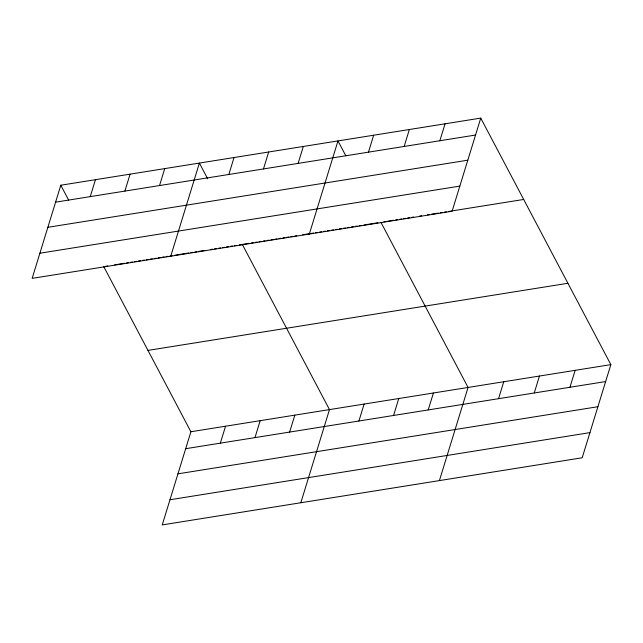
<?xml version="1.0" encoding="UTF-8"?>
<svg xmlns="http://www.w3.org/2000/svg" width="643" height="643" viewBox="0 0 643 643"><rect width="100%" height="100%" fill="white"/><g stroke="black" fill="none" stroke-linecap="round" stroke-linejoin="round"><path stroke-width="0.96" d="M60.804 185.224L32.15 278.371L452.101 211.25L480.755 118.103L60.804 185.224L68.648 200.102M90.237 196.629L95.453 179.686M124.887 191.092L130.095 174.149M159.528 185.554L164.745 168.611M170.733 256.219L199.386 163.073L207.697 178.826M228.828 174.478L234.036 157.535M263.469 168.94L268.686 152.005M103.732 266.58L190.899 431.75L162.245 524.897L582.196 457.776L610.85 364.629L480.755 118.103M298.119 163.402L303.327 146.467M220.332 443.156L225.54 426.213M309.323 234.068L337.977 140.93L345.821 155.799M254.974 437.618L260.19 420.675M368.463 152.158L373.671 135.223M289.623 432.08L294.832 415.137M404.158 146.451L409.366 129.516M300.828 502.746L329.481 409.599L242.323 244.428L249.251 243.319M439.852 140.745L445.06 123.81M358.915 421.004L364.123 404.061M393.564 415.466L398.773 398.523M428.206 409.929L433.422 392.986M439.41 480.594L468.064 387.448L380.905 222.277M498.55 398.684L503.758 381.749M534.245 392.977L539.461 376.042M569.939 387.271L575.155 370.336M55.595 202.167L475.547 135.038M47.855 227.317L467.815 160.187M39.89 253.221L459.841 186.1M105.717 266.266L107.694 265.945M114.623 264.844L124.525 263.26M126.502 262.939L128.479 262.625M130.465 262.312L132.442 261.99M134.419 261.677L136.404 261.363M138.382 261.042L140.359 260.728M142.344 260.407L144.321 260.094M146.299 259.78L148.276 259.459M150.261 259.145L152.238 258.832M154.216 258.51L156.201 258.197M158.178 257.875L160.155 257.562M162.14 257.248L164.118 256.927M166.095 256.613L168.08 256.3M170.057 255.978L172.035 255.665M175.009 255.191L188.865 252.972M190.842 252.659L192.828 252.345M194.805 252.024L196.782 251.71M198.767 251.389L204.707 250.44M210.647 249.492L212.624 249.179M214.601 248.857L216.578 248.544M218.564 248.23L220.541 247.909M222.518 247.595L224.503 247.282M226.481 246.96L228.458 246.647M230.443 246.325L232.42 246.012M234.398 245.698L236.383 245.377M239.349 244.903L241.326 244.589M251.228 243.006L253.205 242.692M255.191 242.371L257.168 242.057M259.145 241.744L261.13 241.422M263.108 241.109L265.085 240.787M267.07 240.474L269.047 240.16M271.024 239.839L273.01 239.526M274.987 239.212L276.964 238.891M278.949 238.577L280.927 238.264M282.904 237.942L284.881 237.629M286.866 237.307L288.844 236.994M290.821 236.68L292.806 236.359M294.783 236.045L296.761 235.732M302.7 234.775L313.591 233.039M315.568 232.726L317.554 232.404M319.531 232.091L321.508 231.769M323.493 231.456L325.471 231.142M327.448 230.821L329.433 230.507M331.41 230.194L333.387 229.873M335.373 229.559L337.35 229.238M339.327 228.924L341.312 228.611M343.29 228.289L345.267 227.976M347.244 227.662L349.229 227.341M351.207 227.027L353.184 226.706M355.169 226.392L357.146 226.079M359.124 225.757L361.109 225.444M364.075 224.97L377.931 222.751M383.879 221.803L385.864 221.489M387.842 221.168L393.797 220.219M395.775 219.898L397.76 219.584M399.745 219.271L401.73 218.95M403.708 218.636L405.693 218.315M407.678 218.001L409.663 217.68M411.641 217.366L413.626 217.053M419.574 216.096L421.559 215.783M427.507 214.834L429.492 214.513M431.477 214.199L438.413 213.09M440.399 212.769L442.384 212.455M444.361 212.134L446.346 211.82M448.332 211.499L523.691 199.459M147.962 350.403L567.922 283.274M190.899 431.75L610.85 364.629M185.682 448.693L605.642 381.564M177.95 473.843L597.902 406.714M169.977 499.748L589.928 432.626"/></g></svg>
